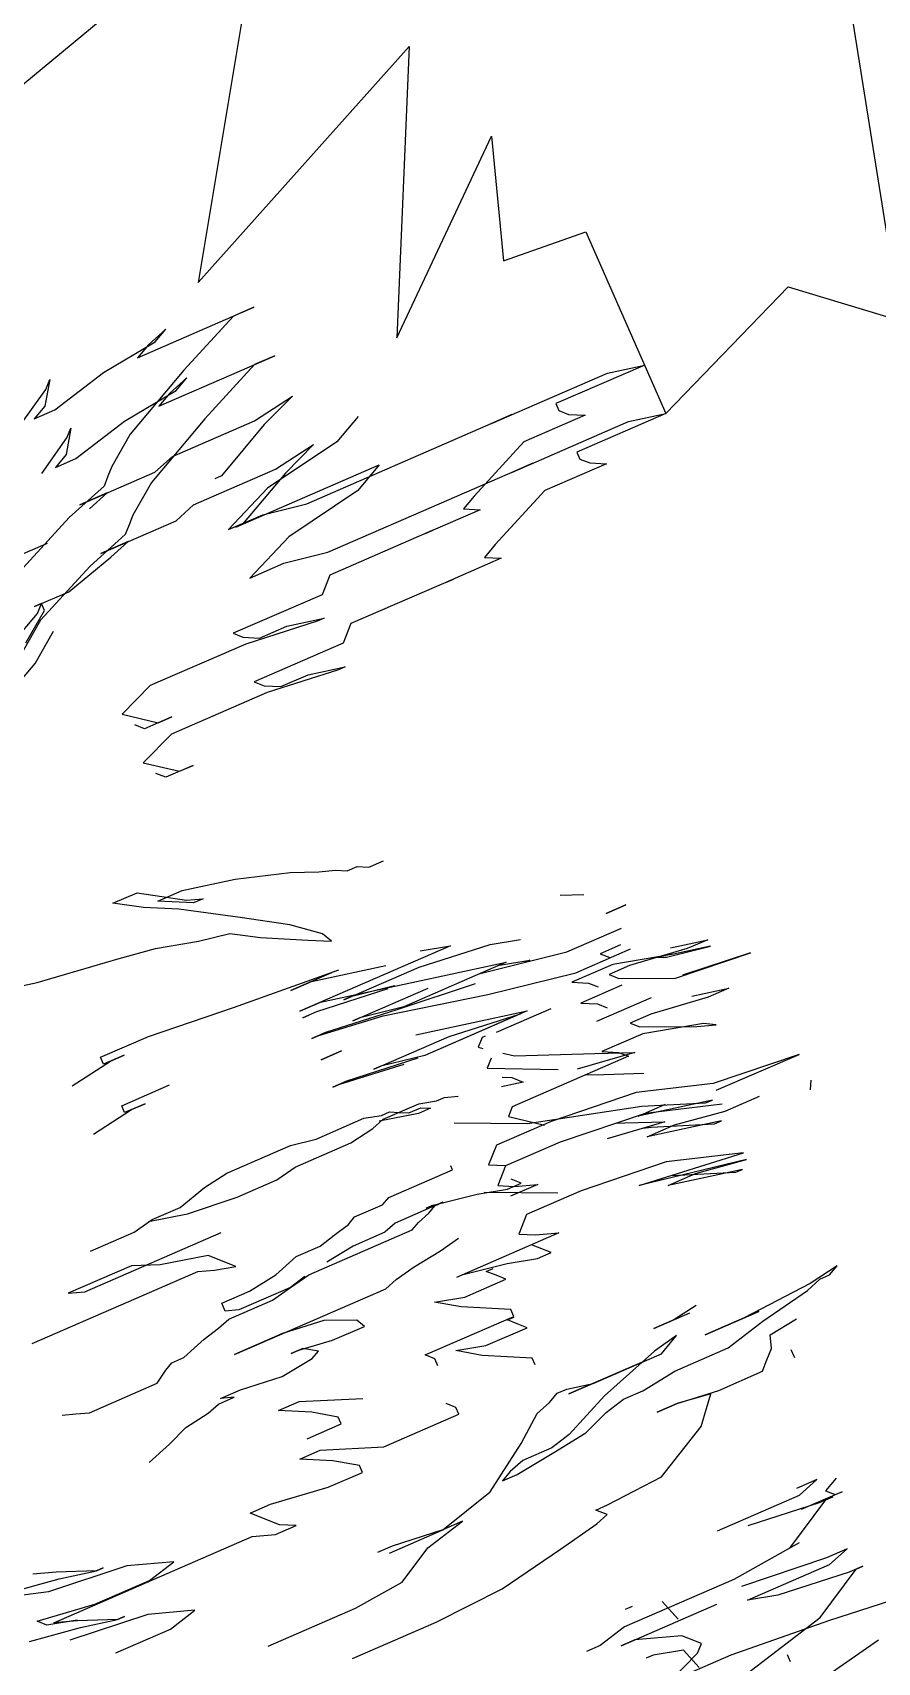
# Model space of a CAD drawing. Header units: millimetres. Extents: x 7703 to 16070, y -6855 to 95.
# Drawn here: x 14896.03 to 14908.75, y -4765.32 to -4740.75 of the extents above; entities that cross this region are included whole.
import ezdxf

# ---------------------------------------------------------------- set-up
doc = ezdxf.new("R2010")
doc.units = ezdxf.units.MM
for name, color, linetype in [('AĞAÇLAR', 7, 'Continuous'), ('yeni', 7, 'Continuous'), ('YENİ AĞAÇ', 80, 'Continuous')]:
    doc.layers.add(name, color=color, linetype=linetype)
doc.layers.add('kapı', color=6, linetype='Continuous', lineweight=9)
doc.styles.get("Standard").update_dxf_attribs({"font": 'stylu.ttf', "height": 10})

# ---------------------------------------------------------------- blocks, each defined once
blk = doc.blocks.new('A$C06865A3D')
at = {"color": 84}
for p, q in [((2.084302860836032, 3.811824360862374), (2.056434493802953, 3.741095409262925)), ((2.068137758062221, 3.786766926757991), (2.084302860836032, 3.811824360862374)), ((2.031694508041255, 3.694275218527764), (2.068137758062221, 3.786766926757991)), ((2.079205173125956, 3.750979434233158), (2.059911689080763, 3.702013238798826)), ((2.069471223163418, 3.742244072724133), (2.079205173125956, 3.750979434233158)), ((2.056434493802953, 3.741095409262925), (2.061881003377493, 3.738949394784866)), ((2.061881003377493, 3.738949394784866), (2.069471223163418, 3.742244072724133)), ((1.973814053751993, 3.547376626636832), (2.038125670806039, 3.71059728693217)), ((2.038125670806039, 3.71059728693217), (2.031694508041255, 3.694275218527764)), ((2.059911689080763, 3.702013238798826), (2.062404211203102, 3.644462993368506)), ((2.073297220340464, 3.640170969069004), (2.056147456518374, 3.596645461395382)), ((2.062404211203102, 3.644462993368506), (2.063563280331436, 3.631435603369027)), ((2.063563280331436, 3.631435603369027), (2.073297220340464, 3.640170969069004)), ((1.798890068312175, 3.534589999821037), (1.835333318333141, 3.627081708516925)), ((1.835333318333141, 3.627081708516925), (1.828902155568357, 3.610759639646857)), ((1.953822943789418, 3.624392299912869), (1.956141069938894, 3.598337518982589)), ((1.828902155568357, 3.610759639646857), (1.831394689797889, 3.553209395613521)), ((1.898722058918792, 3.56439340673387), (1.906137872778344, 3.599183552898467)), ((1.906137872778344, 3.599183552898467), (1.906312278704717, 3.567688084207475)), ((1.956141069938894, 3.598337518982589), (1.943453154584858, 3.534197924192994)), ((2.058291176741477, 3.602086149156093), (2.026135369262192, 3.520475821569561)), ((2.056147456518374, 3.596645461395382), (2.058291176741477, 3.602086149156093)), ((1.798715662385802, 3.566085468512028), (1.797731011291034, 3.547617391217499)), ((1.799874731514137, 3.55305807897821), (1.798715662385802, 3.566085468512028)), ((1.872997412050608, 3.499105142429471), (1.898722058918792, 3.56439340673387)), ((1.906312278704717, 3.567688084207475), (1.910948533157352, 3.515578527934849)), ((1.788171467254869, 3.507386561017483), (1.799874731514137, 3.55305807897821)), ((1.797731011291034, 3.547617391217499), (1.798890068312175, 3.534589999821037)), ((1.831394689797889, 3.553209395613521), (1.837190003425348, 3.488072453998029)), ((1.955505220801569, 3.516878508497029), (1.973814053751993, 3.547376626636832)), ((1.943453154584858, 3.534197924192994), (1.944786619744263, 3.489675069693476)), ((2.026135369262192, 3.520475821569561), (2.032740937953349, 3.505302421748638)), ((2.425176282180473, 3.495239499490708), (2.443485105177387, 3.525737621355801)), ((2.443485105177387, 3.525737621355801), (2.427320002403575, 3.500680187251418)), ((1.781914710416458, 3.459569023456424), (1.788171467254869, 3.507386561017483)), ((1.910948533157352, 3.515578527934849), (1.908804812934249, 3.510137840174138)), ((1.944786619744263, 3.489675069693476), (1.955505220801569, 3.516878508497029)), ((1.87201275100233, 3.480637068860231), (1.872997412050608, 3.499105142429471)), ((2.032740937953349, 3.505302421748638), (2.004872570920269, 3.434573469683527)), ((2.030771623714827, 3.468366265296936), (2.046936736442148, 3.493423695676028)), ((2.046936736442148, 3.493423695676028), (2.044793016219045, 3.487983007915318)), ((2.427320002403575, 3.500680187251418), (2.399277229385916, 3.4614467038773)), ((2.418907174898777, 3.488910148385912), (2.425176282180473, 3.495239499490708)), ((1.837190003425348, 3.488072453998029), (1.844954639091156, 3.459871659055352)), ((1.848431824415456, 3.420789492316544), (1.87201275100233, 3.480637068860231)), ((2.044793016219045, 3.487983007915318), (2.017909300280734, 3.435722133144736)), ((1.76227241451852, 3.473593765404075), (1.774324490630533, 3.456274345982818)), ((1.765575201716274, 3.466007058043032), (1.76227241451852, 3.473593765404075)), ((2.02219674072694, 3.446603509131819), (2.030771623714827, 3.468366265296936)), ((2.392671662848442, 3.476620108820497), (2.386240500083658, 3.460298040416091)), ((1.771196109359152, 3.43236558465287), (1.765575201716274, 3.466007058043032)), ((1.774324490630533, 3.456274345982818), (1.775483549805358, 3.443246960174292)), ((1.775483549805358, 3.443246960174292), (1.781914710416458, 3.459569023456424)), ((1.844954639091156, 3.459871659055352), (1.848257418489083, 3.452284961007535)), ((2.386240500083658, 3.460298040416091), (2.393830719869583, 3.463592717889696)), ((2.399277229385916, 3.4614467038773), (2.386414906010031, 3.4288025717251)), ((2.393830719869583, 3.463592717889696), (2.394267619645688, 3.464033816009759)), ((1.848257418489083, 3.452284961007535), (1.851560207782313, 3.444698259234428)), ((1.857006707403343, 3.442552248947322), (1.848431824415456, 3.420789492316544)), ((1.851560207782313, 3.444698259234428), (1.849590893543791, 3.407762102782726)), ((1.856022054154891, 3.424084166064858), (1.857006707403343, 3.442552248947322)), ((2.012462800717912, 3.437868143431842), (2.02219674072694, 3.446603509131819)), ((2.330154954106546, 3.381831073667854), (2.366772610053885, 3.442827313207089)), ((2.52106963424012, 3.451170597691088), (2.483292921213433, 3.403201748616993)), ((2.017909300280734, 3.435722133144736), (1.987897213024552, 3.359552493784576)), ((2.004872570920269, 3.434573469683527), (2.012462800717912, 3.437868143431842)), ((2.386414906010031, 3.4288025717251), (2.396148848172742, 3.437537942547351)), ((2.396148848172742, 3.437537942547351), (2.403739077912177, 3.440832616295665)), ((2.494185920455493, 3.398909728508442), (2.527675202931277, 3.435997197870165)), ((2.52981892315438, 3.441437885630875), (2.513653810427058, 3.416380455251783)), ((2.527675202931277, 3.435997197870165), (2.52981892315438, 3.441437885630875)), ((2.320246596063952, 3.404591175261884), (2.334267988568171, 3.424207917414605)), ((2.460347833868581, 3.424813186749815), (2.437751570425461, 3.383433689363299)), ((2.43873622152023, 3.401901766657829), (2.460347833868581, 3.424813186749815)), ((2.513653810427058, 3.416380455251783), (2.497488709748722, 3.391323026269674)), ((1.849590893543791, 3.407762102782726), (1.852083417819812, 3.350211862940341)), ((2.293362892232835, 3.352330301888287), (2.320246596063952, 3.404591175261884)), ((2.483292921213433, 3.403201748616993), (2.452121764887124, 3.340059498790652)), ((2.497488709748722, 3.391323026269674), (2.506063590641133, 3.413085777778178)), ((2.39551299897721, 3.356078932061791), (2.43873622152023, 3.401901766657829)), ((2.44024410250131, 3.325883439742028), (2.494185920455493, 3.398909728508442)), ((1.84119041863596, 3.354503883048892), (1.851909019693266, 3.381707322318106)), ((1.987897213024552, 3.359552493784576), (1.988071618950925, 3.328057025093585)), ((2.017273461038712, 3.354263118933886), (2.008698580204509, 3.332500367891043)), ((2.012986020650714, 3.343381743412464), (2.017273461038712, 3.354263118933886)), ((2.269781965587753, 3.292482725810259), (2.293362892232835, 3.352330301888287)), ((2.387555468012578, 3.351184293162076), (2.39551299897721, 3.356078932061791)), ((1.988071618950925, 3.328057025093585), (2.012986020650714, 3.343381743412464)), ((2.368296670436393, 3.350881011690944), (2.367295827891211, 3.348340907599777)), ((2.367295827891211, 3.348340907599777), (2.370598607289139, 3.340754210017621)), ((2.370598607289139, 3.340754210017621), (2.373880054336041, 3.342772611882537)), ((2.452121764887124, 3.340059498790652), (2.434972001065034, 3.29653399111703)), ((2.008698580204509, 3.332500367891043), (2.00110834831139, 3.329205688554793)), ((2.241564786701928, 3.28474471066147), (2.273895000107586, 3.334859569557011)), ((2.29023450880777, 3.328421535436064), (2.271925685810856, 3.29792341357097)), ((2.288090788584668, 3.322980847675353), (2.261207082599867, 3.270719969179481)), ((2.399164600181393, 3.285501292906701), (2.44024410250131, 3.325883439742028)), ((2.248795089079067, 3.303094968199729), (2.235133623937144, 3.268422641791403)), ((2.271925685810856, 3.29792341357097), (2.269781965587753, 3.292482725810259)), ((2.434972001065034, 3.29653399111703), (2.441577567602507, 3.281360585708171)), ((2.441577567602507, 3.281360585708171), (2.451311509765218, 3.290095956530422)), ((2.469794748642016, 3.289098605979233), (2.462204518902581, 3.285803932230919)), ((2.465507308254018, 3.278217230457812), (2.469794748642016, 3.289098605979233)), ((2.235133623937144, 3.268422641791403), (2.241564786701928, 3.28474471066147)), ((2.451485915691591, 3.25860048783943), (2.465507308254018, 3.278217230457812)), ((2.261207082599867, 3.270719969179481), (2.256919642153661, 3.259838593658059)), ((2.256919642153661, 3.259838593658059), (2.259063362376764, 3.26527928141877)), ((2.910517503332812, 3.269858167041093), (2.883633789548184, 3.217597297858446)), ((2.433177092694677, 3.228102365974336), (2.451485915691591, 3.25860048783943)), ((2.431033372471574, 3.222661678213627), (2.433177092694677, 3.228102365974336)), ((2.433177092694677, 3.228102365974336), (2.431033372471574, 3.222661678213627)), ((2.499519800767302, 3.220818303525447), (2.501663520990405, 3.226258991286158)), ((2.507110020553227, 3.224112980999052), (2.499519800767302, 3.220818303525447)), ((2.501837926916779, 3.194763522595167), (2.514700250292662, 3.227407654747366)), ((2.514700250292662, 3.227407654747366), (2.507110020553227, 3.224112980999052)), ((2.911040713312104, 3.175371770747005), (2.92158491059672, 3.234070683363825)), ((2.534342548402491, 3.213382918387651), (2.505140706314705, 3.18717682454735)), ((2.511920680932234, 3.140507956501096), (2.539789047965314, 3.211236908566206)), ((2.539789047965314, 3.211236908566206), (2.534342548402491, 3.213382918387651)), ((2.883633789548184, 3.217597297858446), (2.848175202670972, 3.143573668319732)), ((2.487816534354351, 3.175146780442446), (2.501837926916779, 3.194763522595167)), ((2.505140706314705, 3.18717682454735), (2.487816534354351, 3.175146780442446)), ((2.884967254649382, 3.173074443824589), (2.879520755028352, 3.175220453646034)), ((2.782181298709474, 3.087866803165525), (2.812193385907448, 3.164036442991346)), ((2.519510910671669, 3.14380263024941), (2.511920680932234, 3.140507956501096)), ((2.524957410292699, 3.141656619962303), (2.519510910671669, 3.14380263024941)), ((2.848175202670972, 3.143573668319732), (2.811731952650006, 3.051081959623843)), ((2.810224071668926, 3.127100286539644), (2.786468739097472, 3.098748178686946)), ((2.825404521194286, 3.133689637761563), (2.810224071668926, 3.127100286539644)), ((2.828707310545723, 3.126102935988456), (2.825404521194286, 3.133689637761563)), ((2.82888171862578, 3.0946074728854), (2.828707310545723, 3.126102935988456)), ((2.786468739097472, 3.098748178686946), (2.782181298709474, 3.087866803165525)), ((2.467887211125344, 3.044721570331603), (2.501376483647618, 3.081809043418616)), ((2.498248112387955, 3.057900278363376), (2.480923940427601, 3.045870233792811)), ((2.503694611950777, 3.05575426807627), (2.498248112387955, 3.057900278363376)), ((2.480923940427601, 3.045870233792811), (2.461456050456035, 3.028399507049471)), ((2.492976008739788, 3.028550823684781), (2.503694611950777, 3.05575426807627)), ((2.461456050456035, 3.028399507049471), (2.467887211125344, 3.044721570331603)), ((2.487242473987862, 2.886246891692279), (2.463487141474615, 2.857894783839583)), ((2.484114090621005, 2.862338125240056), (2.487242473987862, 2.886246891692279)), ((2.463487141474615, 2.857894783839583), (2.434459705313201, 2.800193221773952)), ((2.466964326798915, 2.818812617566436), (2.484114090621005, 2.862338125240056)), ((2.451609469135291, 2.843718728981912), (2.449465748912189, 2.838278041221201)), ((2.449465748912189, 2.838278041221201), (2.451609469135291, 2.843718728981912)), ((2.449465748912189, 2.838278041221201), (2.427854146517347, 2.815366617403924)), ((2.433300646138377, 2.813220607116818), (2.449465748912189, 2.838278041221201)), ((2.427854146517347, 2.815366617403924), (2.415976476331707, 2.801190568134188)), ((2.444368063355796, 2.77743311971426), (2.466964326798915, 2.818812617566436)), ((2.41284810291836, 2.777281797491014), (2.433300646138377, 2.813220607116818)), ((2.434459705313201, 2.800193221773952), (2.408560662472154, 2.766400421969592)), ((2.465979673550464, 2.800344534683971), (2.451958283141721, 2.780727797653526)), ((2.451958283141721, 2.780727797653526), (2.444368063355796, 2.77743311971426))]:
    blk.add_line(p, q, dxfattribs=at)
at = {"color": 87}
for p, q in [((2.122959764034021, 3.796592907048761), (2.095091396942734, 3.725863955449312)), ((2.106794661202002, 3.771535472944378), (2.122959764034021, 3.796592907048761)), ((2.070351411181036, 3.679043764714152), (2.106794661202002, 3.771535472944378)), ((2.117862076265737, 3.735747980419546), (2.098568592220544, 3.686781784985214)), ((2.108128126303199, 3.727012618910521), (2.117862076265737, 3.735747980419546)), ((2.095091396942734, 3.725863955449312), (2.100537906517274, 3.723717940971255)), ((2.100537906517274, 3.723717940971255), (2.108128126303199, 3.727012618910521)), ((2.012470956891775, 3.53214517282322), (2.07678257394582, 3.695365833118557)), ((2.07678257394582, 3.695365833118557), (2.070351411181036, 3.679043764714152)), ((2.098568592220544, 3.686781784985214), (2.10106111440109, 3.629231539554893)), ((2.111954123538453, 3.624939515255391), (2.094804359658155, 3.58141400758177)), ((2.10106111440109, 3.629231539554893), (2.102220183471217, 3.616204150021076)), ((2.102220183471217, 3.616204150021076), (2.111954123538453, 3.624939515255391)), ((1.837546971510164, 3.519358546007424), (1.87399022153113, 3.611850254703313)), ((1.87399022153113, 3.611850254703313), (1.867559058766346, 3.595528185833245)), ((1.94746171607403, 3.494906386360526), (1.992479846987407, 3.609160846099257)), ((1.992479846987407, 3.609160846099257), (1.994797973136883, 3.583106065634638)), ((1.867559058766346, 3.595528185833245), (1.87005159293767, 3.537977941799908)), ((1.937378962058573, 3.549161952920258), (1.944794775918126, 3.583952099084854)), ((1.944794775918126, 3.583952099084854), (1.944969181844498, 3.552456630393861)), ((1.994797973136883, 3.583106065634638), (1.982110057782847, 3.518966470379382)), ((2.096948079881258, 3.586854695342482), (2.064792272401973, 3.505244367755949)), ((2.094804359658155, 3.58141400758177), (2.096948079881258, 3.586854695342482)), ((1.837372565525583, 3.550854014698415), (1.836387914430815, 3.532385937403887)), ((1.838531634653918, 3.537826625164598), (1.837372565525583, 3.550854014698415)), ((1.911654315248597, 3.483873688615858), (1.937378962058573, 3.549161952920258)), ((1.944969181844498, 3.552456630393861), (1.949605436297133, 3.500347074121236)), ((1.82682837039465, 3.492155107203871), (1.838531634653918, 3.537826625164598)), ((1.836387914430815, 3.532385937403887), (1.837546971510164, 3.519358546007424)), ((1.87005159293767, 3.537977941799908), (1.875846906565129, 3.472841000184416)), ((1.99416212394135, 3.501647054683417), (2.012470956891775, 3.53214517282322)), ((1.982110057782847, 3.518966470379382), (1.983443522884044, 3.474443615879864)), ((2.460758138971868, 3.487505013123154), (2.476923241803888, 3.512562447227537)), ((2.476923241803888, 3.512562447227537), (2.47049208113458, 3.496240383945405)), ((2.55268254247494, 3.514771249145269), (2.52106963424012, 3.451170597691088)), ((2.52651613386115, 3.449024587403982), (2.55268254247494, 3.514771249145269)), ((2.578671109513379, 3.50146107841283), (2.573574755748268, 3.507129436358809)), ((1.949605436297133, 3.500347074121236), (1.94746171607403, 3.494906386360526)), ((1.983443522884044, 3.474443615879864), (1.99416212394135, 3.501647054683417)), ((2.064792272401973, 3.505244367755949), (2.071397841151338, 3.490070967935025)), ((2.367310097324661, 3.485912252217531), (2.373552147357258, 3.501754359342157)), ((2.373552147357258, 3.501754359342157), (2.367310097324661, 3.485912252217531)), ((2.47049208113458, 3.496240383945405), (2.44789581769146, 3.45486088655889)), ((1.820571613614447, 3.444337570108473), (1.82682837039465, 3.492155107203871)), ((1.910669654200319, 3.46540561504662), (1.911654315248597, 3.483873688615858)), ((2.071397841151338, 3.490070967935025), (2.043529474118258, 3.419342015869915)), ((2.344530537782702, 3.48390681669116), (2.331943685829173, 3.470564665272831)), ((2.366772610053885, 3.442827313207089), (2.383922373934183, 3.486352820880712)), ((2.48040043702349, 3.473480276763439), (2.490170456992927, 3.485213123727589)), ((2.490170456992927, 3.485213123727589), (2.482544157246593, 3.478920964524149)), ((1.875846906565129, 3.472841000184416), (1.883611542230937, 3.444640205241738)), ((2.083449919358827, 3.472751554101705), (2.056566203420516, 3.420490679796785)), ((2.069428526854608, 3.453134811483323), (2.085593639581929, 3.478192241862416)), ((2.085593639581929, 3.478192241862416), (2.083449919358827, 3.472751554101705)), ((2.449054874770808, 3.441833495162427), (2.48040043702349, 3.473480276763439)), ((2.482544157246593, 3.478920964524149), (2.454501384287141, 3.439687481150031)), ((1.800929317658301, 3.458362311590462), (1.812981393770314, 3.441042892169207)), ((1.804232104856055, 3.45077560422942), (1.800929317658301, 3.458362311590462)), ((1.887088727555237, 3.405558038968592), (1.910669654200319, 3.46540561504662)), ((2.42199676495511, 3.421068090945482), (2.4391465287772, 3.464593598619103)), ((2.44789581769146, 3.45486088655889), (2.441464654926676, 3.438538817688821)), ((1.809853012498933, 3.417134130839258), (1.804232104856055, 3.45077560422942)), ((1.814140452945139, 3.428015506360679), (1.820571613614447, 3.444337570108473)), ((1.883611542230937, 3.444640205241738), (1.886914321628864, 3.437053507193922)), ((2.060853643866721, 3.431372055318206), (2.069428526854608, 3.453134811483323)), ((2.441464654926676, 3.438538817688821), (2.449054874770808, 3.441833495162427)), ((1.812981393770314, 3.441042892169207), (1.814140452945139, 3.428015506360679)), ((1.886914321628864, 3.437053507193922), (1.890217110980302, 3.429466805420815)), ((1.890217110980302, 3.429466805420815), (1.888247796683572, 3.392530648969113)), ((2.051119703857693, 3.422636689618229), (2.060853643866721, 3.431372055318206)), ((2.454501384287141, 3.439687481150031), (2.441639060853049, 3.407043348997831)), ((2.53659859491745, 3.353461652062833), (2.576293789141345, 3.429411374963819)), ((2.576293789141345, 3.429411374963819), (2.538517076114658, 3.381442525889724)), ((1.895663610543124, 3.427320795133709), (1.887088727555237, 3.405558038968592)), ((1.89467895735288, 3.408852712251246), (1.895663610543124, 3.427320795133709)), ((2.056566203420516, 3.420490679796785), (2.026554116222541, 3.344321039970964)), ((2.043529474118258, 3.419342015869915), (2.051119703857693, 3.422636689618229)), ((2.458963232755195, 3.419073393568397), (2.422519982734229, 3.326581685338169)), ((2.45137300301576, 3.415778719820082), (2.458963232755195, 3.419073393568397)), ((2.581740288704168, 3.427265364676713), (2.53659859491745, 3.353461652062833)), ((2.56128774548415, 3.391326555050909), (2.581740288704168, 3.427265364676713)), ((2.585043078055605, 3.419678662903606), (2.568877965328283, 3.394621232524514)), ((2.582899357832502, 3.414237975142897), (2.585043078055605, 3.419678662903606)), ((2.69109546468826, 3.418629329651594), (2.685817837482318, 3.39386648312211)), ((2.691921173711306, 3.409356539603321), (2.69109546468826, 3.418629329651594)), ((1.890565922833047, 3.366475868504494), (1.89467895735288, 3.408852712251246)), ((2.441639060853049, 3.407043348997831), (2.45137300301576, 3.415778719820082)), ((2.54941007529851, 3.377150505781173), (2.582899357832502, 3.414237975142897)), ((2.688869509554933, 3.401611521374434), (2.691921173711306, 3.409356539603321)), ((1.888247796683572, 3.392530648969113), (1.890740320959594, 3.334980409126728)), ((2.389492143469396, 3.402448694687337), (2.372342379647307, 3.358923187479376)), ((2.515571988711599, 3.403053964022547), (2.492975725268479, 3.361674466636031)), ((2.493960376421455, 3.38014254393056), (2.515571988711599, 3.403053964022547)), ((2.568877965328283, 3.394621232524514), (2.552712864649947, 3.369563804008067)), ((2.552712864649947, 3.369563804008067), (2.56128774548415, 3.391326555050909)), ((2.685817837482318, 3.39386648312211), (2.668333490204531, 3.338123519904911)), ((2.68816934293136, 3.388466228265315), (2.688869509554933, 3.401611521374434)), ((2.377614471130074, 3.388272640295326), (2.345458663708996, 3.306662312708795)), ((2.375470750965178, 3.382831952534616), (2.345458663708996, 3.306662312708795)), ((2.348587047075852, 3.330571079161018), (2.375470750965178, 3.382831952534616)), ((2.361449370509944, 3.363215211313217), (2.377614471130074, 3.388272640295326)), ((2.489216359623242, 3.375113203655928), (2.493960376421455, 3.38014254393056)), ((2.538517076114658, 3.381442525889724), (2.507345919730141, 3.318300276063382)), ((2.680665760592091, 3.346685573458672), (2.68816934293136, 3.388466228265315)), ((1.879847321775741, 3.339272429235279), (1.890565922833047, 3.366475868504494)), ((2.692245201731566, 3.343241225928068), (2.69781164790038, 3.36667015356943)), ((2.329119154950603, 3.313100347295403), (2.361449370509944, 3.363215211313217)), ((1.881991041998844, 3.34471311699599), (1.879847321775741, 3.339272429235279)), ((1.887437541561666, 3.342567107174545), (1.881991041998844, 3.34471311699599)), ((1.885293821396771, 3.337126419413834), (1.881991041998844, 3.34471311699599)), ((1.895202167332172, 3.314366315957158), (1.887437541561666, 3.342567107174545)), ((2.026554116222541, 3.344321039970964), (2.026728522148914, 3.312825571279971)), ((2.656126817688345, 3.307143406942486), (2.672910998284351, 3.349741077050567)), ((2.672910998284351, 3.349741077050567), (2.66528182598995, 3.330378501676023)), ((2.67843976576114, 3.329667781013995), (2.680665760592091, 3.346685573458672)), ((2.700513976276852, 3.336322882212698), (2.692245201731566, 3.343241225928068)), ((2.711852372274734, 3.346496611833572), (2.718197174137458, 3.343996655661611)), ((1.887611947546247, 3.311071638483554), (1.885293821396771, 3.337126419413834)), ((1.890740320959594, 3.334980409126728), (1.898504956683609, 3.306779614184051)), ((1.911769419035408, 3.307838547043502), (1.90400479332311, 3.336039338260889)), ((2.026728522148914, 3.312825571279971), (2.051642923790495, 3.328150289598852)), ((2.055930364236701, 3.339031665120273), (2.04735548334429, 3.317268914077431)), ((2.051642923790495, 3.328150289598852), (2.055930364236701, 3.339031665120273)), ((2.325006120488978, 3.27072350308299), (2.348587047075852, 3.330571079161018)), ((2.325006120488978, 3.27072350308299), (2.348587047075852, 3.330571079161018)), ((2.422519982734229, 3.326581685338169), (2.425822762132156, 3.318994987290352)), ((2.425822762132156, 3.318994987290352), (2.450737153878435, 3.334319709334522)), ((2.704361913725733, 3.327486087102442), (2.700513976276852, 3.336322882212698)), ((2.708209898730274, 3.318649296183139), (2.704361913725733, 3.327486087102442)), ((2.04735548334429, 3.317268914077431), (2.039765251509379, 3.313974234741181)), ((2.507345919730141, 3.318300276063382), (2.490196155908051, 3.274774768389761)), ((2.634774755337275, 3.318301413673907), (2.630456717568449, 3.298040903173387)), ((2.694477382290642, 3.283796644303946), (2.708209898730274, 3.318649296183139)), ((1.914087547338567, 3.281783771701157), (1.911769419035408, 3.307838547043502)), ((2.343314943485893, 3.301221624948084), (2.316431237501092, 3.248960746452212)), ((2.345458663708996, 3.306662312708795), (2.327149840712081, 3.276164190843701)), ((2.345458663708996, 3.306662312708795), (2.327149840712081, 3.276164190843701)), ((2.454388755082618, 3.263742070179431), (2.495468257402535, 3.304124217480422)), ((2.624214667535852, 3.28219879604876), (2.635450359201058, 3.310714593157172)), ((2.31428751727799, 3.243520058691502), (2.339027503039687, 3.290340249426662)), ((2.630456717568449, 3.298040903173387), (2.624214667535852, 3.28219879604876)), ((2.640742922783829, 3.290836319327353), (2.636991131585091, 3.269945992156863)), ((2.642394301248714, 3.272290755063295), (2.640742922783829, 3.290836319327353)), ((2.798459040641319, 3.288869644049555), (2.792027877876535, 3.272547575645148)), ((2.797474377497565, 3.270401565358042), (2.798459040641319, 3.288869644049555)), ((2.819189422531053, 3.295994413550943), (2.806327099096961, 3.263350281398743)), ((2.808296413393691, 3.300286437850445), (2.809455482522025, 3.287259048316627)), ((2.809455482522025, 3.287259048316627), (2.81704570230795, 3.290553725790232)), ((2.81704570230795, 3.290553725790232), (2.819189422531053, 3.295994413550943)), ((2.327149840712081, 3.276164190843701), (2.325006120488978, 3.27072350308299)), ((2.327149840712081, 3.276164190843701), (2.325006120488978, 3.27072350308299)), ((2.518413334852084, 3.282512783072888), (2.486257527372799, 3.200902455486357)), ((2.506535664666444, 3.268336733803153), (2.518413334852084, 3.282512783072888)), ((2.678820861387066, 3.253362415358424), (2.694477382290642, 3.283796644303946)), ((2.691980565432459, 3.277459809090942), (2.678820861387066, 3.253362415358424)), ((2.7047728417092, 3.254117865115404), (2.691980565432459, 3.277459809090942)), ((2.812654829176608, 3.276990922167897), (2.785771123191807, 3.224730043672025)), ((2.816942269564607, 3.287872297689319), (2.812654829176608, 3.276990922167897)), ((2.814798549399712, 3.282431609928607), (2.816942269564607, 3.287872297689319)), ((2.82157852401724, 3.235762741416692), (2.814798549399712, 3.282431609928607)), ((2.290357778780162, 3.246663419529795), (2.296788941544946, 3.262985487934202)), ((2.296788941544946, 3.262985487934202), (2.290357778780162, 3.246663419529795)), ((2.490196155908051, 3.274774768389761), (2.496801722503732, 3.259601362980902)), ((2.496801722503732, 3.259601362980902), (2.506535664666444, 3.268336733803153)), ((2.525018903543241, 3.267339383251965), (2.509838457859586, 3.260750041808933)), ((2.520731463097035, 3.256458007730543), (2.525018903543241, 3.267339383251965)), ((2.636991131585091, 3.269945992156863), (2.634190560143906, 3.217364827170968)), ((2.771749732783064, 3.205113306641578), (2.797474377497565, 3.270401565358042)), ((2.853683195542544, 3.267110421322286), (2.847252032719552, 3.250788352917878)), ((2.852698532340582, 3.248642342630773), (2.853683195542544, 3.267110421322286)), ((2.872166424465831, 3.266113074962048), (2.867878984019625, 3.255231699440628)), ((2.870022704242728, 3.260672387201339), (2.872166424465831, 3.266113074962048)), ((2.506710070592816, 3.236841265112161), (2.520731463097035, 3.256458007730543)), ((2.67257881135447, 3.237520308233797), (2.678820861387066, 3.253362415358424)), ((2.678820861387066, 3.253362415358424), (2.67257881135447, 3.237520308233797)), ((2.710750255500897, 3.204178555868566), (2.7047728417092, 3.254117865115404)), ((2.847252032719552, 3.250788352917878), (2.816080878488719, 3.187646108213812)), ((2.867878984019625, 3.255231699440628), (2.840995278034824, 3.202970820944756)), ((2.876802678918465, 3.214003518689423), (2.870022704242728, 3.260672387201339)), ((2.316431237501092, 3.248960746452212), (2.312143797054885, 3.23807937093079)), ((2.312143797054885, 3.23807937093079), (2.31428751727799, 3.243520058691502)), ((2.488401247595902, 3.206343143247067), (2.506710070592816, 3.236841265112161)), ((2.82382567692548, 3.243884857278317), (2.807834972278214, 3.187331964261829)), ((2.826973887626081, 3.183354083914308), (2.852698532340582, 3.248642342630773)), ((2.540494830056559, 3.179532068781553), (2.553357153490651, 3.212176200933754)), ((2.553357153490651, 3.212176200933754), (2.545766923751216, 3.20888152718544)), ((2.867417540808674, 3.142277220264077), (2.876802678918465, 3.214003518689423)), ((2.538176703907083, 3.205586849711835), (2.540320424130186, 3.211027537472546)), ((2.545766923751216, 3.20888152718544), (2.538176703907083, 3.205586849711835)), ((2.696444894827436, 3.15857068169862), (2.710750255500897, 3.204178555868566)), ((2.840995278034824, 3.202970820944756), (2.826973887626081, 3.183354083914308)), ((2.572999451542273, 3.198151464574038), (2.543797609454486, 3.171945370733737)), ((2.578445951105095, 3.196005454752594), (2.572999451542273, 3.198151464574038)), ((2.807834972278214, 3.187331964261829), (2.773535442480351, 3.100280943326652)), ((2.52647343755234, 3.159915326628834), (2.540494830056559, 3.179532068781553)), ((2.543797609454486, 3.171945370733737), (2.52647343755234, 3.159915326628834)), ((2.205244806595146, 3.110494886059314), (2.220250850252341, 3.148579705972224)), ((2.692699661653023, 3.149065409321337), (2.696444894827436, 3.15857068169862)), ((2.701541288290171, 3.152902307920157), (2.692699661653023, 3.149065409321337)), ((2.700968436198309, 3.142147065605968), (2.701541288290171, 3.152902307920157)), ((2.694829137937631, 3.107962895184755), (2.700968436198309, 3.142147065605968)), ((2.798903129005338, 3.134283105842769), (2.780419890128541, 3.135280456393957)), ((2.21712246898096, 3.124670944642275), (2.210691306216176, 3.108348876237869)), ((2.212835026439279, 3.113789563998579), (2.21712246898096, 3.124670944642275)), ((2.540033386845607, 3.066577589605003), (2.563614313432481, 3.126425166148692)), ((2.558167813869658, 3.128571176435798), (2.550577584072016, 3.125276502687484)), ((2.563614313432481, 3.126425166148692), (2.558167813869658, 3.128571176435798)), ((2.210691306216176, 3.108348876237869), (2.205244806595146, 3.110494886059314)), ((2.205419212579727, 3.078999417833983), (2.212835026439279, 3.113789563998579)), ((2.766398509673308, 3.11566371563822), (2.76425478735473, 3.110223022289574)), ((2.819076793268322, 3.120049002580343), (2.805055412871297, 3.100432261824607)), ((2.837560032203327, 3.119051652029156), (2.819076793268322, 3.120049002580343)), ((2.68437171477126, 3.053518225438892), (2.694829137937631, 3.107962895184755)), ((2.773535442480351, 3.100280943326652), (2.77040707116248, 3.076372178271412)), ((2.805055412871297, 3.100432261824607), (2.80291169049451, 3.094991568475962)), ((2.506544114265125, 3.02949011651799), (2.540033386845607, 3.066577589605003)), ((2.666321160562802, 2.998405063059181), (2.68437171477126, 3.053518225438892)), ((2.536905015527736, 3.042668824549764), (2.51958084362559, 3.030638779979199)), ((2.531632911937776, 3.013319369871169), (2.542351515090558, 3.040522814262658)), ((2.542351515090558, 3.040522814262658), (2.536905015527736, 3.042668824549764)), ((2.51958084362559, 3.030638779979199), (2.500112953595817, 3.013168053235858)), ((2.500112953595817, 3.013168053235858), (2.506544114265125, 3.02949011651799)), ((2.509036648494657, 2.971939872484654), (2.531632911937776, 3.013319369871169)), ((2.64010455191601, 2.93186821648851), (2.666321160562802, 2.998405063059181)), ((2.502605485729873, 2.955617803614587), (2.509036648494657, 2.971939872484654)), ((2.535110107157379, 2.974237199872732), (2.525376157194841, 2.965501838363707)), ((2.528678946546278, 2.957915136124938), (2.535110107157379, 2.974237199872732)), ((2.525376157194841, 2.965501838363707), (2.502605485729873, 2.955617803614587)), ((2.516801274206954, 2.943739081732928), (2.528678946546278, 2.957915136124938)), ((2.454633379529695, 2.785959114320576), (2.516801274206954, 2.943739081732928)), ((2.525899377185851, 2.871015437878668), (2.502144044614396, 2.84266333002597)), ((2.522770993760786, 2.847106671426445), (2.525899377185851, 2.871015437878668)), ((2.502144044614396, 2.84266333002597), (2.473116608452983, 2.784961767960338)), ((2.505621229938697, 2.803581163752824), (2.522770993760786, 2.847106671426445)), ((2.490266372275073, 2.82848727563396), (2.488122652110178, 2.823046587407588)), ((2.488122652110178, 2.823046587407588), (2.490266372275073, 2.82848727563396)), ((2.488122652110178, 2.823046587407588), (2.466511049715336, 2.800135163590312)), ((2.471957549278158, 2.797989153303206), (2.488122652110178, 2.823046587407588)), ((2.451505006058141, 2.762050343677401), (2.471957549278158, 2.797989153303206)), ((2.466511049715336, 2.800135163590312), (2.454633379529695, 2.785959114320576))]:
    blk.add_line(p, q, dxfattribs=at)
at = {"color": 85}
for p, q in [((2.441743533883709, 3.488711730577051), (2.469337896036449, 3.544223607052117)), ((2.469337896036449, 3.544223607052117), (2.443887254106812, 3.494152418337762)), ((2.422101235832087, 3.502736466936767), (2.438266338605899, 3.52779390104115)), ((2.438266338605899, 3.52779390104115), (2.431835177994798, 3.511471837759018)), ((2.431835177994798, 3.511471837759018), (2.409238914551679, 3.470092340372502)), ((2.41039797157282, 3.457064948976039), (2.441743533883709, 3.488711730577051)), ((2.383339861757121, 3.436299544759093), (2.400489625637419, 3.479825051967053)), ((2.409238914551679, 3.470092340372502), (2.402807751786895, 3.453770271502435)), ((2.543083385564386, 3.442496818490326), (2.553801988775376, 3.469700262881815)), ((2.402807751786895, 3.453770271502435), (2.41039797157282, 3.457064948976039)), ((2.41584448114736, 3.454918934963643), (2.402982157713267, 3.422274802811443)), ((2.537636885943356, 3.444642828777432), (2.499860172974877, 3.396673979703337)), ((2.522630842344369, 3.406558008864522), (2.543083385564386, 3.442496818490326)), ((2.346722205809783, 3.375303304754197), (2.383339861757121, 3.436299544759093)), ((2.402982157713267, 3.422274802811443), (2.412716099875979, 3.431010173633694)), ((2.412716099875979, 3.431010173633694), (2.420306329615414, 3.434304847382009)), ((2.510753172158729, 3.392381959594786), (2.544242454692721, 3.429469428956508)), ((2.546386174857616, 3.434910116717219), (2.530221062130294, 3.409852686338127)), ((2.544242454692721, 3.429469428956508), (2.546386174857616, 3.434910116717219)), ((2.336813847767189, 3.398063406348228), (2.350835240329615, 3.417680148500949)), ((2.350835240329615, 3.417680148500949), (2.349229340266901, 3.413604429922998)), ((2.455303473223466, 3.395373997744171), (2.476915085571818, 3.418285417836159)), ((2.338957567990291, 3.403504094108939), (2.306801760511007, 3.321893766522407)), ((2.322792467311955, 3.37844666512683), (2.338957567990291, 3.403504094108939)), ((2.530221062130294, 3.409852686338127), (2.514055961451958, 3.384795257821679)), ((2.514055961451958, 3.384795257821679), (2.522630842344369, 3.406558008864522)), ((2.44555192196276, 3.385035950224846), (2.455303473223466, 3.395373997744171)), ((2.499860172974877, 3.396673979703337), (2.46868901659036, 3.333531729876995)), ((2.506883653346449, 3.387143415398895), (2.510753172158729, 3.392381959594786)), ((2.298862726718652, 3.381590020377188), (2.251700875640381, 3.261894873343408)), ((2.284841346263419, 3.361973279621452), (2.298862726718652, 3.381590020377188)), ((2.290462251810822, 3.328331800643353), (2.322792467311955, 3.37844666512683)), ((2.300370599899906, 3.305571703240275), (2.346722205809783, 3.375303304754197)), ((2.333685476449318, 3.374154640827327), (2.304658040346112, 3.316453078761696)), ((2.387165858992375, 3.334226441103965), (2.427243508514948, 3.372841712553054)), ((2.28634921729099, 3.285954956896603), (2.309930143936071, 3.34580253297463)), ((2.383863079594448, 3.34181313868612), (2.387165858992375, 3.334226441103965)), ((2.258132038405165, 3.278216941747814), (2.290462251810822, 3.328331800643353)), ((2.46868901659036, 3.333531729876995), (2.45153925276827, 3.290006222203373)), ((2.304658040346112, 3.316453078761696), (2.277774334303103, 3.264192200265823)), ((2.306801760511007, 3.321893766522407), (2.288492937514092, 3.291395644657313)), ((2.212765093485359, 3.22695341380313), (2.250367410539183, 3.306417727377265)), ((2.275630614138208, 3.258751512505114), (2.300370599899906, 3.305571703240275)), ((2.288492937514092, 3.291395644657313), (2.28634921729099, 3.285954956896603)), ((2.45153925276827, 3.290006222203373), (2.458144819305744, 3.274832816794513)), ((2.467878761468455, 3.283568187616765), (2.479756431654095, 3.297744236886501)), ((2.479756431654095, 3.297744236886501), (2.471181554719805, 3.275981495622545)), ((2.251700875640381, 3.261894873343408), (2.258132038405165, 3.278216941747814)), ((2.458144819305744, 3.274832816794513), (2.467878761468455, 3.283568187616765)), ((2.277774334303103, 3.264192200265823), (2.273486893915105, 3.253310824744403)), ((2.273486893915105, 3.253310824744403), (2.275630614138208, 3.258751512505114)), ((2.18159394711256, 3.163811159785836), (2.212765093485359, 3.22695341380313)), ((2.166587903455365, 3.125726339872926), (2.18159394711256, 3.163811159785836)), ((2.178465565841179, 3.139902398455888), (2.172034403076395, 3.123580330051482)), ((2.174178123299498, 3.129021017812192), (2.178465565841179, 3.139902398455888)), ((2.172034403076395, 3.123580330051482), (2.166587903455365, 3.125726339872926)), ((2.166762309381738, 3.094230871647596), (2.174178123299498, 3.129021017812192))]:
    blk.add_line(p, q, dxfattribs=at)
at = {"color": 72}
for p, q in [((2.210031687864102, 3.380016654729843), (2.214609188085887, 3.391634192317724)), ((2.203102634637616, 3.373799368273466), (2.210031687864102, 3.380016654729843)), ((2.193121917254757, 3.359837064053863), (2.200050970423035, 3.366054350510239)), ((2.200050970423035, 3.366054350510239), (2.203102634637616, 3.373799368273466)), ((2.184667067660484, 3.349747242871671), (2.193121917254757, 3.359837064053863)), ((2.169283172755967, 3.333440154790878), (2.184667067660484, 3.349747242871671)), ((2.400428727502003, 3.337431282736361), (2.406097925500944, 3.342518147081136)), ((2.414939544221851, 3.346355026122181), (2.40552507340908, 3.331762904766947)), ((2.406097925500944, 3.342518147081136), (2.414939544221851, 3.346355026122181)), ((2.14239272440318, 3.299298243597149), (2.169283172755967, 3.333440154790878)), ((2.668333490204531, 3.338123519904911), (2.656126817688345, 3.307143406942486)), ((2.67621380276978, 3.3126499527134), (2.67843976576114, 3.329667781013995)), ((2.221214765217155, 3.31745197949931), (2.198076108063105, 3.304200395476073)), ((2.21663726499537, 3.30583444237709), (2.230495323834475, 3.31826901063323)), ((2.230495323834475, 3.31826901063323), (2.221214765217155, 3.31745197949931)), ((2.198076108063105, 3.304200395476073), (2.166482601314783, 3.280858989804983)), ((2.188921099703293, 3.280965300742536), (2.21663726499537, 3.30583444237709)), ((2.3797785967472, 3.294323328416794), (2.386696211062371, 3.302578630857169)), ((2.659429622115567, 3.27005228260532), (2.67621380276978, 3.3126499527134)), ((2.119379617564845, 3.263628595974296), (2.14239272440318, 3.299298243597149)), ((2.369115717476233, 3.276562789455056), (2.377281779889017, 3.28798649366945)), ((2.377281779889017, 3.28798649366945), (2.3797785967472, 3.294323328416794)), ((2.166482601314783, 3.280858989804983), (2.127960049198009, 3.251300318166614)), ((2.169659823644906, 3.266185964923352), (2.188921099703293, 3.280965300742536)), ((2.357880025811027, 3.248046992346644), (2.369115717476233, 3.276562789455056)), ((2.368542905081994, 3.265807531308381), (2.372288138256408, 3.275312803685665)), ((2.372288138256408, 3.275312803685665), (2.377957344113383, 3.280399688519537)), ((2.377957344113383, 3.280399688519537), (2.374212110938969, 3.270894416142255)), ((2.111750445270445, 3.244266020599752), (2.119379617564845, 3.263628595974296)), ((2.132537557336036, 3.262917875312268), (2.111750445270445, 3.244266020599752)), ((2.127134379814378, 3.260573092382401), (2.135589221492409, 3.270662893541157)), ((2.135589221492409, 3.270662893541157), (2.132537557336036, 3.262917875312268)), ((2.156627473828848, 3.244478606153279), (2.169659823644906, 3.266185964923352)), ((2.374212110938969, 3.270894416142255), (2.356631617352832, 3.244878575205802)), ((2.362873667443636, 3.260720682330429), (2.368542905081994, 3.265807531308381)), ((2.613403448078315, 3.19871297199279), (2.642394301248714, 3.272290755063295)), ((2.652626158902421, 3.241416917182505), (2.659429622115567, 3.27005228260532)), ((2.095540833426639, 3.237231703009456), (2.127134379814378, 3.260573092382401)), ((2.127960049198009, 3.251300318166614), (2.107172937132418, 3.232648463454097)), ((2.35470764467027, 3.249296962749212), (2.357204469444695, 3.255633817519992)), ((2.357204469444695, 3.255633817519992), (2.362873667443636, 3.260720682330429)), ((2.404320244502741, 3.207786896731704), (2.424294803116936, 3.258481635712087)), ((2.424294803116936, 3.258481635712087), (2.421122421976178, 3.259731606114654)), ((2.637816800968721, 3.260673217475414), (2.613403448078315, 3.19871297199279)), ((2.621032620372716, 3.218075547367334), (2.637816800968721, 3.260673217475414)), ((2.087911661132238, 3.217869127169251), (2.095540833426639, 3.237231703009456)), ((2.136666031205095, 3.216553977224975), (2.156627473828848, 3.244478606153279)), ((2.331560704915319, 3.199852193705737), (2.346541621955111, 3.237873243167996)), ((2.346541621955111, 3.237873243167996), (2.35470764467027, 3.249296962749212)), ((2.352989135950338, 3.217031239531934), (2.357307221216615, 3.237291754223406)), ((2.357307221216615, 3.237291754223406), (2.357880025811027, 3.248046992346644)), ((2.646522822615224, 3.225926860701292), (2.652626158902421, 3.241416917182505)), ((2.107172937132418, 3.232648463454097), (2.087911661132238, 3.217869127169251)), ((2.437087079393677, 3.235139691736549), (2.422106162353884, 3.19711864227429)), ((2.434590262477286, 3.228802856989204), (2.437087079393677, 3.235139691736549)), ((2.435265858483035, 3.221216016449034), (2.434590262477286, 3.228802856989204)), ((2.644296827842481, 3.208909068256616), (2.646522822615224, 3.225926860701292)), ((2.12210785318166, 3.190974119585007), (2.136666031205095, 3.216553977224975)), ((2.335511394194327, 3.172673335298895), (2.352989135950338, 3.217031239531934)), ((2.434693014307413, 3.210460793692618), (2.435265858483035, 3.221216016449034)), ((2.462568959395866, 3.206797835882753), (2.465638628345914, 3.223889913409948)), ((2.609526106563862, 3.200240707956254), (2.621032620372716, 3.218075547367334)), ((2.634190560143906, 3.217364827170968), (2.635967528563924, 3.176401183474808)), ((2.320897857425734, 3.182091619353741), (2.331560704915319, 3.199852193705737)), ((2.396256933920085, 3.178021129220724), (2.404995800810866, 3.200200071558356)), ((2.402909911936149, 3.120495014823973), (2.435368570673745, 3.20287396851927)), ((2.404995800810866, 3.200200071558356), (2.404320244502741, 3.207786896731704)), ((2.435368570673745, 3.20287396851927), (2.434693014307413, 3.210460793692618)), ((2.457002473587635, 3.183368923608213), (2.462568959395866, 3.206797835882753)), ((2.606474434491246, 3.19249566970393), (2.609526106563862, 3.200240707956254)), ((2.644422417797613, 3.186490989290176), (2.644296827842481, 3.208909068256616)), ((2.106023791653569, 3.161521738395094), (2.12210785318166, 3.190974119585007)), ((2.421533349959645, 3.186363384127616), (2.411546066694427, 3.161016004625707)), ((2.422106162353884, 3.19711864227429), (2.421533349959645, 3.186363384127616)), ((2.607300103933084, 3.183222895488143), (2.606474434491246, 3.19249566970393)), ((2.637618914886843, 3.157855639234185), (2.644422417797613, 3.186490989290176)), ((2.30092329881154, 3.131396879907697), (2.320897857425734, 3.182091619353741)), ((2.396932490228209, 3.170434304513037), (2.396256933920085, 3.178021129220724)), ((2.453932844277005, 3.166276830714195), (2.457002473587635, 3.183368923608213)), ((2.606599984806962, 3.170077606569975), (2.607300103933084, 3.183222895488143)), ((2.635967528563924, 3.176401183474808), (2.633741573430596, 3.15938337566331)), ((2.089939777681138, 3.132069361861795), (2.106023791653569, 3.161521738395094)), ((2.332441725244279, 3.1555812577717), (2.335511394194327, 3.172673335298895)), ((2.395111277292016, 3.156510648783296), (2.396932490228209, 3.170434304513037)), ((2.411546066694427, 3.161016004625707), (2.405979580886196, 3.137587092351168)), ((2.453359992185141, 3.155521587934345), (2.453932844277005, 3.166276830714195)), ((2.61448029737221, 3.144604039844125), (2.606599984806962, 3.170077606569975)), ((2.319957625120878, 3.123897043522447), (2.332441725244279, 3.1555812577717)), ((2.393290016741957, 3.142586988862603), (2.395111277292016, 3.156510648783296)), ((2.405920408549718, 3.035121565219014), (2.453359992185141, 3.155521587934345)), ((2.633741573430596, 3.15938337566331), (2.624586565070785, 3.136148280929774)), ((2.629289615608286, 3.125347754918038), (2.637618914886843, 3.157855639234185)), ((2.38579955039313, 3.123576444108039), (2.393290016741957, 3.142586988862603)), ((2.624011948762927, 3.100584924221038), (2.61448029737221, 3.144604039844125)), ((2.624586565070785, 3.136148280929774), (2.623886406305246, 3.123003007378429)), ((2.078433216374833, 3.114234517794102), (2.089939777681138, 3.132069361861795)), ((2.296605221403297, 3.11113638523966), (2.30092329881154, 3.131396879907697)), ((2.301804319140501, 3.08712594397366), (2.319957625120878, 3.123897043522447)), ((2.384653854125645, 3.102065979037433), (2.38579955039313, 3.123576444108039)), ((2.454813864605966, 3.122005894780159), (2.436557806795462, 3.103576858527958)), ((2.452419752022251, 3.097326992079615), (2.462407035287469, 3.122674371581524)), ((2.462407035287469, 3.122674371581524), (2.454813864605966, 3.122005894780159)), ((2.623886406305246, 3.123003007378429), (2.6247121153865, 3.113730217330156)), ((2.6247121153865, 3.113730217330156), (2.629289615608286, 3.125347754918038)), ((2.294211108819581, 3.086457482539117), (2.296605221403297, 3.11113638523966)), ((2.399840235069859, 3.103402917739003), (2.402909911936149, 3.120495014823973)), ((2.401661495619919, 3.117326577659696), (2.399840235069859, 3.103402917739003)), ((2.379087407898623, 3.07863705093041), (2.384653854125645, 3.102065979037433)), ((2.399840235069859, 3.103402917739003), (2.383610909630078, 3.062213450670242)), ((2.396770605759229, 3.086310824379324), (2.399840235069859, 3.103402917739003)), ((2.436557806795462, 3.103576858527958), (2.420901325531303, 3.073142614215612)), ((2.439260095532517, 3.073229602538049), (2.452419752022251, 3.097326992079615)), ((2.618859871814493, 3.053404014091938), (2.624011948762927, 3.100584924221038)), ((2.284223825554363, 3.061110103037208), (2.301804319140501, 3.08712594397366)), ((2.285472234012559, 3.064278520643712), (2.294211108819581, 3.086457482539117)), ((2.288062184175942, 2.986900077667087), (2.330785553785972, 3.095330512616783)), ((2.357927102711983, 3.084636297542601), (2.336314321262761, 3.075257216580212)), ((2.34794642496854, 3.070673977024853), (2.357927102711983, 3.084636297542601)), ((2.383038097235839, 3.051458192523568), (2.396770605759229, 3.086310824379324)), ((2.450598531169816, 3.083403316326439), (2.440508503990713, 3.076398020144552)), ((2.451274095394182, 3.075816511642187), (2.450598531169816, 3.083403316326439)), ((2.336314321262761, 3.075257216580212), (2.314827090071049, 3.043460072483867)), ((2.33949153573485, 3.060584171675145), (2.34794642496854, 3.070673977024853)), ((2.3703485330916, 3.056458089035004), (2.379087407898623, 3.07863705093041)), ((2.420901325531303, 3.073142614215612), (2.405920408549718, 3.035121565219014)), ((2.440508503990713, 3.076398020144552), (2.436763270758092, 3.066892747767268)), ((2.436763270758092, 3.066892747767268), (2.439260095532517, 3.073229602538049)), ((2.444459193269722, 3.04921916173771), (2.451274095394182, 3.075816511642187)), ((2.282402604701928, 3.047186427749693), (2.285472234012559, 3.064278520643712)), ((2.287613157823216, 2.928918641991913), (2.33949153573485, 3.060584171675145)), ((2.383610909630078, 3.062213450670242), (2.376693295314908, 3.053958148695529)), ((2.624963215959724, 3.068894090596586), (2.618859871814493, 3.053404014091938)), ((2.622737252968363, 3.051876262761652), (2.624963215959724, 3.068894090596586)), ((2.268670096120331, 3.012333795428277), (2.282402604701928, 3.047186427749693)), ((2.376693295314908, 3.053958148695529), (2.3703485330916, 3.056458089035004)), ((2.382465245143976, 3.040702950209379), (2.383038097235839, 3.051458192523568)), ((2.428802712005563, 3.018784917425364), (2.444459193269722, 3.04921916173771)), ((2.618859871814493, 3.053404014091938), (2.599724185769446, 3.016206599306315)), ((2.602075691218487, 3.010806343983857), (2.618859871814493, 3.053404014091938)), ((2.620511297835037, 3.034858454484492), (2.622737252968363, 3.051876262761652)), ((2.314827090071049, 3.043460072483867), (2.29944314766908, 3.027152980677783)), ((2.380643984593916, 3.026779290288686), (2.382465245143976, 3.040702950209379)), ((2.625339898688253, 3.001639864873141), (2.620511297835037, 3.034858454484492)), ((2.29944314766908, 3.027152980677783), (2.279607302800286, 2.976810292340815)), ((2.380071180057711, 3.016024052165448), (2.380643984593916, 3.026779290288686)), ((2.379498328024055, 3.005268809385596), (2.380071180057711, 3.016024052165448)), ((2.422560661914758, 3.002942810300737), (2.428802712005563, 3.018784917425364)), ((2.429478276229929, 3.011198112275451), (2.422560661914758, 3.002942810300737)), ((2.42448463459732, 2.998524422757326), (2.429478276229929, 3.011198112275451)), ((2.599724185769446, 3.016206599306315), (2.595146685547661, 3.004589062184095)), ((2.375753094791434, 2.995763537008315), (2.379498328024055, 3.005268809385596)), ((2.3764286590158, 2.988176731858402), (2.375753094791434, 2.995763537008315)), ((2.423911822203081, 2.987769164610654), (2.42448463459732, 2.998524422757326)), ((2.613958935195114, 2.961386962328106), (2.625339898688253, 3.001639864873141)), ((2.279607302800286, 2.976810292340815), (2.288062184175942, 2.986900077667087)), ((2.379028227704111, 2.976171503774821), (2.3764286590158, 2.988176731858402)), ((2.419593744794838, 2.967508669476956), (2.423911822203081, 2.987769164610654)), ((2.357805260689929, 2.922308347187936), (2.379028227704111, 2.976171503774821)), ((2.419696456985549, 2.949166622012853), (2.419593744794838, 2.967508669476956)), ((2.586493910173885, 2.891681678127497), (2.613958935195114, 2.961386962328106)), ((2.418550792441237, 2.927656121086329), (2.419696456985549, 2.949166622012853)), ((2.350887606735341, 2.914053060580044), (2.357805260689929, 2.922308347187936)), ((2.34396999242017, 2.905797758139669), (2.350887606735341, 2.914053060580044))]:
    blk.add_line(p, q, dxfattribs=at)
at = {"color": 21}
blk.add_line((2.77040707116248, 3.076372178271412), (2.766119628620799, 3.065490797162056), dxfattribs=at)
blk = doc.blocks.new('21')
at = {"layer": 'AĞAÇLAR', "xscale": 100.0000000000477, "yscale": 100.0000000000477, "zscale": 100.0000000000477, "rotation": 224.9999999999528}
blk.add_blockref('A$C06865A3D', (6127.911485823143, 8049.885779012382), dxfattribs=at)
blk = doc.blocks.new('DDDDCD')
at = {"layer": 'YENİ AĞAÇ', "color": 204}
blk.add_lwpolyline([(274.6064673047604, 183.9508702052298), (274.5471747304733, 183.9609191186173), (274.6502443848729, 183.7872452011146), (274.4564952392366, 183.8517969983859), (274.5577773105722, 183.7277965740478), (274.4132076945561, 183.7568773607321), (274.5064712182685, 183.6938288311866), (274.4432388457223, 183.6976606751254), (274.4512242588513, 183.6542085268281), (274.3541769896595, 183.6286218260117), (274.4079399207349, 183.5575953653199), (274.3820740961599, 183.503917942617), (274.5875549904915, 183.5043070057115)], dxfattribs=at)
at = {"layer": 'YENİ AĞAÇ', "color": 204, "flags": 1}
for tag, p in [('ITEM', (274.8732767234744, 183.6041640284229)), ('SIZE', (274.8732767234744, 183.58476817918))]:
    blk.add_attdef(tag, p, '', height=0.0116375095457211, dxfattribs=at)
for tag, p in [('ITEM', (274.8814019211759, 183.5997358856372)), ('SIZE', (274.8729219958221, 183.5921931801549))]:
    blk.add_attdef(tag, p, '', height=0.0068094459686164, rotation=311.6523833795644, dxfattribs=at)

msp = doc.modelspace()

# ---------------------------------------------------------------- block references
at = {"layer": 'kapı', "color": 7, "xscale": 0.1920239999773912, "yscale": 0.1920239999773912, "zscale": 0.1920239999773912, "rotation": 90}
msp.add_blockref('21', (16370.96145285061, -5945.92652059627, 469.9788667312685), dxfattribs=at)
at = {"layer": 'yeni', "xscale": 29.81159999992195, "yscale": 29.81159999992195, "zscale": 29.81159999992195, "rotation": 98.95964764835672}
msp.add_blockref('DDDDCD', (21586.81224446779, -11973.08016597828, 469.9788667312685), dxfattribs=at)

doc.saveas('drawing.dxf')
